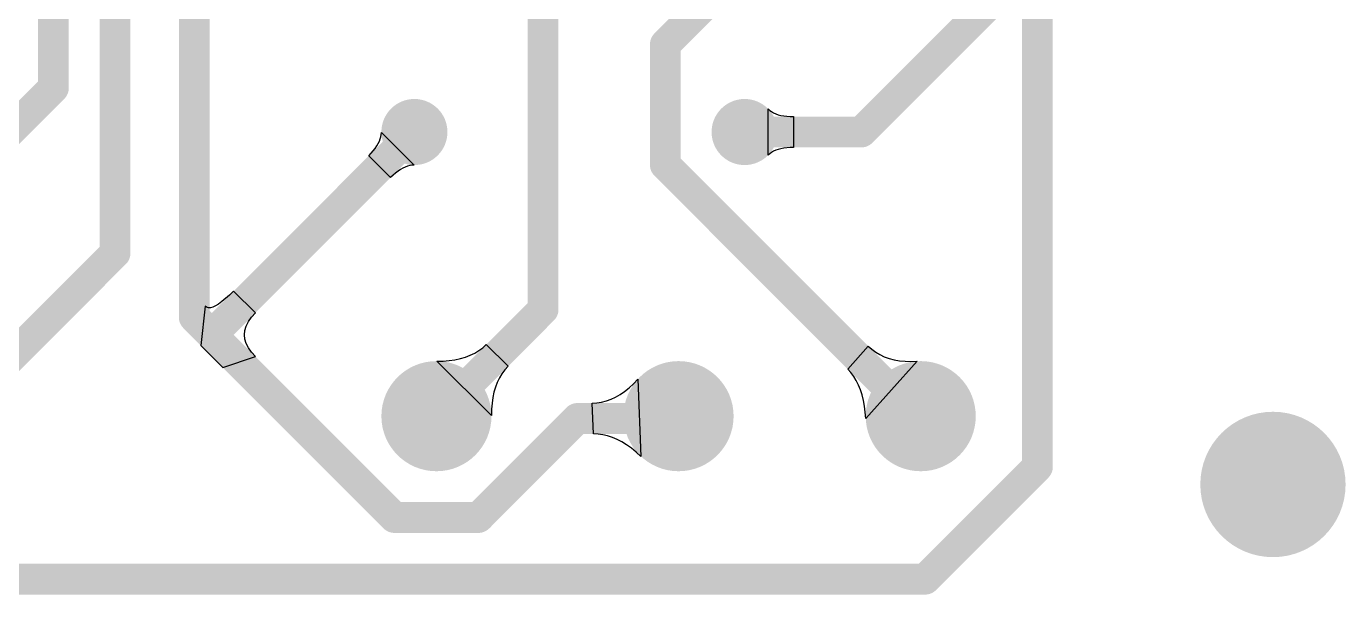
# Model space of a CAD drawing. Header units: inches. Extents: x 0.13 to 2.13, y 0.1 to 1.6.
# Drawn here: x 0.952 to 2.132, y 0.098 to 0.606 of the extents above; entities that cross this region are included whole.
import ezdxf

# ---------------------------------------------------------------- set-up
doc = ezdxf.new("R2010")
doc.units = ezdxf.units.IN
doc.header["$MEASUREMENT"] = 0
doc.layers.add('Pad Holes', color=156, linetype='Continuous')
doc.layers.add('Top Layer', color=1, linetype='Continuous')

# ---------------------------------------------------------------- blocks, each defined once
blk = doc.blocks.new('P_____________11')
at = {"layer": 'Pad Holes'}
h = blk.add_hatch(color=7, dxfattribs=at)
edge = h.paths.add_edge_path()
edge.add_arc((-0.2165346, 4e-07), 0.0295275, 0, 360)
h = blk.add_hatch(color=7, dxfattribs=at)
edge = h.paths.add_edge_path()
edge.add_arc((-6e-07, 4e-07), 0.0295275, 0, 360)
h = blk.add_hatch(color=7, dxfattribs=at)
edge = h.paths.add_edge_path()
edge.add_arc((0.2165354, 4e-07), 0.0295275, 0, 360)
at = {"layer": 'Top Layer'}
h = blk.add_hatch(color=1, dxfattribs=at)
edge = h.paths.add_edge_path()
edge.add_arc((-0.2165346, 4e-07), 0.0492126, 0, 360)
h = blk.add_hatch(color=1, dxfattribs=at)
edge = h.paths.add_edge_path()
edge.add_arc((-6e-07, 4e-07), 0.0492126, 0, 360)
h = blk.add_hatch(color=1, dxfattribs=at)
edge = h.paths.add_edge_path()
edge.add_arc((0.2165354, 4e-07), 0.0492126, 0, 360)
blk = doc.blocks.new('D_____THT_16')
at = {"layer": 'Pad Holes'}
h = blk.add_hatch(color=7, dxfattribs=at)
edge = h.paths.add_edge_path()
edge.add_arc((-0.2362205, 0), 0.015748, 0, 360)
h = blk.add_hatch(color=7, dxfattribs=at)
edge = h.paths.add_edge_path()
edge.add_arc((0.0590551, 0), 0.015748, 0, 360)
at = {"layer": 'Top Layer'}
h = blk.add_hatch(color=1, dxfattribs=at)
edge = h.paths.add_edge_path()
edge.add_arc((-0.2362205, 0), 0.0295275, 0, 360)
h = blk.add_hatch(color=1, dxfattribs=at)
edge = h.paths.add_edge_path()
edge.add_arc((0.0590551, 0), 0.0295275, 0, 360)

msp = doc.modelspace()

# ---------------------------------------------------------------- hatches: boundary and pattern name
at = {"layer": 'Pad Holes'}
h = msp.add_hatch(color=7, dxfattribs=at)
edge = h.paths.add_edge_path()
edge.add_arc((2.0669291, 0.1968504), 0.0649606, 0, 360)
at = {"layer": 'Top Layer'}
h = msp.add_hatch(color=1, dxfattribs=at)
edge = h.paths.add_edge_path()
edge.add_arc((2.0669291, 0.1968504), 0.0649606, 0, 360)

# ---------------------------------------------------------------- linework, layer by layer
for p, q in [((1.6155751, 0.4911417), (1.6155751, 0.5324803)), ((1.6155751, 0.5324803), (1.6170181, 0.5311712)), ((1.6170181, 0.5311712), (1.6186459, 0.53)), ((1.6186459, 0.53), (1.6204585, 0.5289665)), ((1.6204585, 0.5289665), (1.6224558, 0.5280709)), ((1.6224558, 0.5280709), (1.6246379, 0.527313)), ((1.6246379, 0.527313), (1.6270048, 0.5266929)), ((1.6270048, 0.5266929), (1.6295564, 0.5262106)), ((1.6295564, 0.5262106), (1.6322928, 0.5258661)), ((1.6322928, 0.5258661), (1.6352139, 0.5256594)), ((1.6352139, 0.5256594), (1.6383199, 0.5255906)), ((1.6383199, 0.5255906), (1.6383199, 0.4980314)), ((1.268718, 0.5055782), (1.2692689, 0.5075906)), ((1.2692689, 0.5075906), (1.2695918, 0.5095698)), ((1.2695918, 0.5095698), (1.2696865, 0.5115159)), ((1.2696865, 0.5115159), (1.2989172, 0.4822849)), ((1.2606228, 0.492806), (1.2642335, 0.4971963)), ((1.2642335, 0.4971963), (1.2656968, 0.4993415)), ((1.2656968, 0.4993415), (1.2669319, 0.5014536)), ((1.2669319, 0.5014536), (1.267939, 0.5035325)), ((1.267939, 0.5035325), (1.268718, 0.5055782)), ((1.6224558, 0.4955511), (1.6204585, 0.4946555)), ((1.6246379, 0.496309), (1.6224558, 0.4955511)), ((1.6270048, 0.4969291), (1.6246379, 0.496309)), ((1.6295564, 0.4974114), (1.6270048, 0.4969291)), ((1.6352139, 0.4979626), (1.6295564, 0.4974114)), ((1.6383199, 0.4980314), (1.6352139, 0.4979626)), ((1.2584753, 0.4905611), (1.2606228, 0.492806)), ((1.2779624, 0.4710738), (1.2584753, 0.4905611)), ((1.6170181, 0.4924508), (1.6155751, 0.4911417)), ((1.6186459, 0.493622), (1.6170181, 0.4924508)), ((1.6204585, 0.4946555), (1.6186459, 0.493622)), ((1.2802073, 0.4732213), (1.2779624, 0.4710738)), ((1.282419, 0.4751407), (1.2802073, 0.4732213)), ((1.2845976, 0.476832), (1.282419, 0.4751407)), ((1.2867428, 0.4782952), (1.2845976, 0.476832)), ((1.2888549, 0.4795304), (1.2867428, 0.4782952)), ((1.2909338, 0.4805375), (1.2888549, 0.4795304)), ((1.2929795, 0.4813165), (1.2909338, 0.4805375)), ((1.2949919, 0.4818674), (1.2929795, 0.4813165)), ((1.2969711, 0.4821902), (1.2949919, 0.4818674)), ((1.2989172, 0.4822849), (1.2969711, 0.4821902)), ((1.1337827, 0.3659876), (1.1270707, 0.3602278)), ((1.1375448, 0.3696307), (1.1337827, 0.3659876)), ((1.1570321, 0.3501434), (1.1375448, 0.3696307)), ((1.1121058, 0.3560952), (1.108314, 0.3209126)), ((1.1134315, 0.3551592), (1.1121058, 0.3560952)), ((1.1150279, 0.3547321), (1.1134315, 0.3551592)), ((1.1168951, 0.3548137), (1.1150279, 0.3547321)), ((1.1190329, 0.355404), (1.1168951, 0.3548137)), ((1.1214415, 0.3565032), (1.1190329, 0.355404)), ((1.1241207, 0.3581111), (1.1214415, 0.3565032)), ((1.1270707, 0.3602278), (1.1241207, 0.3581111)), ((1.1488474, 0.3384511), (1.1507961, 0.3423485)), ((1.1507961, 0.3423485), (1.1535244, 0.346246)), ((1.1535244, 0.346246), (1.1570321, 0.3501434)), ((1.1472884, 0.3306562), (1.1476782, 0.3345536)), ((1.1476782, 0.3267588), (1.1472884, 0.3306562)), ((1.1476782, 0.3345536), (1.1488474, 0.3384511)), ((1.108314, 0.3209126), (1.1278012, 0.3014254)), ((1.1488474, 0.3228613), (1.1476782, 0.3267588)), ((1.1507961, 0.3189639), (1.1488474, 0.3228613)), ((1.1535244, 0.3150664), (1.1507961, 0.3189639)), ((1.3568439, 0.3164759), (1.3602806, 0.3190357)), ((1.3602806, 0.3190357), (1.3634406, 0.3219035)), ((1.3634406, 0.3219035), (1.3829279, 0.3024162)), ((1.6866648, 0.2999273), (1.7050525, 0.320514)), ((1.7050525, 0.320514), (1.7082535, 0.3176154)), ((1.1278012, 0.3014254), (1.1570321, 0.311169)), ((1.1570321, 0.311169), (1.1535244, 0.3150664)), ((1.3193907, 0.3070842), (1.3250406, 0.3071803)), ((1.3681086, 0.2583663), (1.3193907, 0.3070842)), ((1.3250406, 0.3071803), (1.3304139, 0.3075844)), ((1.3304139, 0.3075844), (1.3355105, 0.3082964)), ((1.3355105, 0.3082964), (1.3403305, 0.3093164)), ((1.3403305, 0.3093164), (1.3448738, 0.3106443)), ((1.3448738, 0.3106443), (1.3491405, 0.3122802)), ((1.3491405, 0.3122802), (1.3531305, 0.3142241)), ((1.3531305, 0.3142241), (1.3568439, 0.3164759)), ((1.7488161, 0.3069856), (1.7028037, 0.2557046)), ((1.7082535, 0.3176154), (1.7117157, 0.3150602)), ((1.7117157, 0.3150602), (1.7154391, 0.3128486)), ((1.7154391, 0.3128486), (1.7194237, 0.3109805)), ((1.7194237, 0.3109805), (1.7236694, 0.3094559)), ((1.7236694, 0.3094559), (1.7281764, 0.3082748)), ((1.7281764, 0.3082748), (1.7329446, 0.3074372)), ((1.7329446, 0.3074372), (1.7379739, 0.3069432)), ((1.7379739, 0.3069432), (1.7432644, 0.3067927)), ((1.7432644, 0.3067927), (1.7488161, 0.3069856)), ((1.3775003, 0.2958195), (1.3752485, 0.2921061)), ((1.3800601, 0.2992562), (1.3775003, 0.2958195)), ((1.3829279, 0.3024162), (1.3800601, 0.2992562)), ((1.6894978, 0.2968134), (1.6866648, 0.2999273)), ((1.69206, 0.2934088), (1.6894978, 0.2968134)), ((1.3716687, 0.2838494), (1.3703408, 0.2793061)), ((1.3733046, 0.2881161), (1.3716687, 0.2838494)), ((1.3752485, 0.2921061), (1.3733046, 0.2881161)), ((1.4871653, 0.2799814), (1.4911157, 0.2831662)), ((1.4911157, 0.2831662), (1.4950159, 0.2867756)), ((1.4950159, 0.2867756), (1.4988658, 0.2908097)), ((1.4988658, 0.2908097), (1.5017722, 0.2219734)), ((1.6943512, 0.2897134), (1.69206, 0.2934088)), ((1.6963714, 0.2857273), (1.6943512, 0.2897134)), ((1.6981208, 0.2814504), (1.6963714, 0.2857273)), ((1.3693208, 0.2744861), (1.3686088, 0.2693895)), ((1.3703408, 0.2793061), (1.3693208, 0.2744861)), ((1.4666588, 0.2704269), (1.4708607, 0.2714885)), ((1.4708607, 0.2714885), (1.4750123, 0.2729748)), ((1.4750123, 0.2729748), (1.4791135, 0.2748857)), ((1.4791135, 0.2748857), (1.4831646, 0.2772212)), ((1.4831646, 0.2772212), (1.4871653, 0.2799814)), ((1.6995992, 0.2768827), (1.6981208, 0.2814504)), ((1.7008067, 0.2720243), (1.6995992, 0.2768827)), ((1.7017433, 0.2668752), (1.7008067, 0.2720243)), ((1.3682047, 0.2640162), (1.3681086, 0.2583663)), ((1.3686088, 0.2693895), (1.3682047, 0.2640162)), ((1.4581042, 0.2695776), (1.4624067, 0.26979)), ((1.4593165, 0.2420186), (1.4581042, 0.2695776)), ((1.4624067, 0.26979), (1.4666588, 0.2704269)), ((1.702409, 0.2614353), (1.7017433, 0.2668752)), ((1.7028037, 0.2557046), (1.702409, 0.2614353)), ((1.4635348, 0.2418181), (1.4593165, 0.2420186)), ((1.4677592, 0.2412167), (1.4635348, 0.2418181)), ((1.4719896, 0.2402145), (1.4677592, 0.2412167)), ((1.476226, 0.2388113), (1.4719896, 0.2402145)), ((1.4804686, 0.2370073), (1.476226, 0.2388113)), ((1.4847172, 0.2348023), (1.4804686, 0.2370073)), ((1.4889718, 0.2321964), (1.4847172, 0.2348023)), ((1.4932325, 0.2291896), (1.4889718, 0.2321964)), ((1.4974993, 0.225782), (1.4932325, 0.2291896)), ((1.5017722, 0.2219734), (1.4974993, 0.225782))]:
    msp.add_line(p, q, dxfattribs=at)
for points in [[(0.976378, 0.5511812, 0.0275591, 0.0275591, 0), (0.976378, 0.7214759, 0.0275591, 0.0275591, 0)], [(1.0314962, 0.4035443, 0.0275591, 0.0275591, 0), (1.0314962, 0.6986452, 0.0275591, 0.0275591, 0)], [(1.1023622, 0.3463516, 0.0275591, 0.0275591, 0), (1.1023622, 0.6692913, 0.0275591, 0.0275591, 0)], [(1.6988196, 0.511811, 0.0275591, 0.0275591, 0), (1.8562999, 0.6692913, 0.0275591, 0.0275591, 0)], [(1.8562999, 0.2125991, 0.0275591, 0.0275591, 0), (1.8562999, 0.6692913, 0.0275591, 0.0275591, 0)], [(1.4142606, 0.3532362, 0.0275591, 0.0275591, 0), (1.4142606, 0.6563866, 0.0275591, 0.0275591, 0)], [(1.523622, 0.590146, 0.0275591, 0.0275591, 0), (1.5708661, 0.6373901, 0.0275591, 0.0275591, 0)], [(1.523622, 0.4824573, 0.0275591, 0.0275591, 0), (1.523622, 0.590146, 0.0275591, 0.0275591, 0)], [(0.6830709, 0.2578741, 0.0275591, 0.0275591, 0), (0.976378, 0.5511812, 0.0275591, 0.0275591, 0)], [(1.1180576, 0.3306562, 0.0275591, 0.0275591, 0), (1.2992124, 0.511811, 0.0275591, 0.0275591, 0)], [(1.2992124, 0.511811, 0.0275591, 0.0275591, 0), (1.2992126, 0.511811, 0.0275591, 0.0275591, 0)], [(1.5944882, 0.511811, 0.0275591, 0.0275591, 0), (1.6988196, 0.511811, 0.0275591, 0.0275591, 0)], [(1.523622, 0.4824573, 0.0275591, 0.0275591, 0), (1.7482052, 0.2578741, 0.0275591, 0.0275591, 0)], [(0.885826, 0.2578741, 0.0275591, 0.0275591, 0), (1.0314962, 0.4035443, 0.0275591, 0.0275591, 0)], [(1.3188985, 0.2578741, 0.0275591, 0.0275591, 0), (1.4142606, 0.3532362, 0.0275591, 0.0275591, 0)], [(1.1023622, 0.3463516, 0.0275591, 0.0275591, 0), (1.1180576, 0.3306562, 0.0275591, 0.0275591, 0)], [(1.1180576, 0.3306562, 0.0275591, 0.0275591, 0), (1.281391, 0.1673228, 0.0275591, 0.0275591, 0)], [(1.5333565, 0.2557981, 0.0275591, 0.0275591, 0), (1.5354325, 0.2578741, 0.0275591, 0.0275591, 0)], [(1.7482052, 0.2578741, 0.0275591, 0.0275591, 0), (1.7519685, 0.2578741, 0.0275591, 0.0275591, 0)], [(1.356406, 0.1673228, 0.0275591, 0.0275591, 0), (1.4448813, 0.2557981, 0.0275591, 0.0275591, 0)], [(1.4448813, 0.2557981, 0.0275591, 0.0275591, 0), (1.5333565, 0.2557981, 0.0275591, 0.0275591, 0)], [(1.7559054, 0.1122046, 0.0275591, 0.0275591, 0), (1.8562999, 0.2125991, 0.0275591, 0.0275591, 0)], [(1.281391, 0.1673228, 0.0275591, 0.0275591, 0), (1.356406, 0.1673228, 0.0275591, 0.0275591, 0)], [(0.5984255, 0.1122046, 0.0275591, 0.0275591, 0), (1.7559054, 0.1122046, 0.0275591, 0.0275591, 0)]]:
    msp.add_lwpolyline(points, format="xyseb", dxfattribs=at)
for points in [[(1.5167322, 0.590146, 0.0137795, 0.0137795, 1), (1.5305118, 0.590146, 0.0137795, 0.0137795, 1)], [(1.5167322, 0.590146, 0.0137795, 0.0137795, 1), (1.5305118, 0.590146, 0.0137795, 0.0137795, 1)], [(0.9694882, 0.5511812, 0.0137795, 0.0137795, 1), (0.9832678, 0.5511812, 0.0137795, 0.0137795, 1)], [(0.9694882, 0.5511812, 0.0137795, 0.0137795, 1), (0.9832678, 0.5511812, 0.0137795, 0.0137795, 1)], [(1.2923226, 0.511811, 0.0137795, 0.0137795, 1), (1.3061022, 0.511811, 0.0137795, 0.0137795, 1)], [(1.2923226, 0.511811, 0.0137795, 0.0137795, 1), (1.3061022, 0.511811, 0.0137795, 0.0137795, 1)], [(1.2923228, 0.511811, 0.0137795, 0.0137795, 1), (1.3061024, 0.511811, 0.0137795, 0.0137795, 1)], [(1.5875984, 0.511811, 0.0137795, 0.0137795, 1), (1.601378, 0.511811, 0.0137795, 0.0137795, 1)], [(1.6919298, 0.511811, 0.0137795, 0.0137795, 1), (1.7057094, 0.511811, 0.0137795, 0.0137795, 1)], [(1.6919298, 0.511811, 0.0137795, 0.0137795, 1), (1.7057094, 0.511811, 0.0137795, 0.0137795, 1)], [(1.5167322, 0.4824573, 0.0137795, 0.0137795, 1), (1.5305118, 0.4824573, 0.0137795, 0.0137795, 1)], [(1.5167322, 0.4824573, 0.0137795, 0.0137795, 1), (1.5305118, 0.4824573, 0.0137795, 0.0137795, 1)], [(1.0246064, 0.4035443, 0.0137795, 0.0137795, 1), (1.038386, 0.4035443, 0.0137795, 0.0137795, 1)], [(1.0246064, 0.4035443, 0.0137795, 0.0137795, 1), (1.038386, 0.4035443, 0.0137795, 0.0137795, 1)], [(1.4073708, 0.3532362, 0.0137795, 0.0137795, 1), (1.4211504, 0.3532362, 0.0137795, 0.0137795, 1)], [(1.4073708, 0.3532362, 0.0137795, 0.0137795, 1), (1.4211504, 0.3532362, 0.0137795, 0.0137795, 1)], [(1.0954724, 0.3463516, 0.0137795, 0.0137795, 1), (1.109252, 0.3463516, 0.0137795, 0.0137795, 1)], [(1.0954724, 0.3463516, 0.0137795, 0.0137795, 1), (1.109252, 0.3463516, 0.0137795, 0.0137795, 1)], [(1.1111678, 0.3306562, 0.0137795, 0.0137795, 1), (1.1249474, 0.3306562, 0.0137795, 0.0137795, 1)], [(1.1111678, 0.3306562, 0.0137795, 0.0137795, 1), (1.1249474, 0.3306562, 0.0137795, 0.0137795, 1)], [(1.1111678, 0.3306562, 0.0137795, 0.0137795, 1), (1.1249474, 0.3306562, 0.0137795, 0.0137795, 1)], [(1.3120087, 0.2578741, 0.0137795, 0.0137795, 1), (1.3257883, 0.2578741, 0.0137795, 0.0137795, 1)], [(1.5285427, 0.2578741, 0.0137795, 0.0137795, 1), (1.5423223, 0.2578741, 0.0137795, 0.0137795, 1)], [(1.7413154, 0.2578741, 0.0137795, 0.0137795, 1), (1.755095, 0.2578741, 0.0137795, 0.0137795, 1)], [(1.7413154, 0.2578741, 0.0137795, 0.0137795, 1), (1.755095, 0.2578741, 0.0137795, 0.0137795, 1)], [(1.7450787, 0.2578741, 0.0137795, 0.0137795, 1), (1.7588583, 0.2578741, 0.0137795, 0.0137795, 1)], [(1.4379915, 0.2557981, 0.0137795, 0.0137795, 1), (1.4517711, 0.2557981, 0.0137795, 0.0137795, 1)], [(1.4379915, 0.2557981, 0.0137795, 0.0137795, 1), (1.4517711, 0.2557981, 0.0137795, 0.0137795, 1)], [(1.5264667, 0.2557981, 0.0137795, 0.0137795, 1), (1.5402463, 0.2557981, 0.0137795, 0.0137795, 1)], [(1.5264667, 0.2557981, 0.0137795, 0.0137795, 1), (1.5402463, 0.2557981, 0.0137795, 0.0137795, 1)], [(1.8494101, 0.2125991, 0.0137795, 0.0137795, 1), (1.8631897, 0.2125991, 0.0137795, 0.0137795, 1)], [(1.8494101, 0.2125991, 0.0137795, 0.0137795, 1), (1.8631897, 0.2125991, 0.0137795, 0.0137795, 1)], [(1.2745012, 0.1673228, 0.0137795, 0.0137795, 1), (1.2882808, 0.1673228, 0.0137795, 0.0137795, 1)], [(1.2745012, 0.1673228, 0.0137795, 0.0137795, 1), (1.2882808, 0.1673228, 0.0137795, 0.0137795, 1)], [(1.3495162, 0.1673228, 0.0137795, 0.0137795, 1), (1.3632958, 0.1673228, 0.0137795, 0.0137795, 1)], [(1.3495162, 0.1673228, 0.0137795, 0.0137795, 1), (1.3632958, 0.1673228, 0.0137795, 0.0137795, 1)], [(1.7490156, 0.1122046, 0.0137795, 0.0137795, 1), (1.7627952, 0.1122046, 0.0137795, 0.0137795, 1)], [(1.7490156, 0.1122046, 0.0137795, 0.0137795, 1), (1.7627952, 0.1122046, 0.0137795, 0.0137795, 1)]]:
    msp.add_lwpolyline(points, format="xyseb", close=True, dxfattribs=at)

# ---------------------------------------------------------------- block references
for name, p in [('D_____THT_16', (1.5354331, 0.511811)), ('P_____________11', (1.5354331, 0.2578737))]:
    msp.add_blockref(name, p)

doc.saveas('drawing.dxf')
